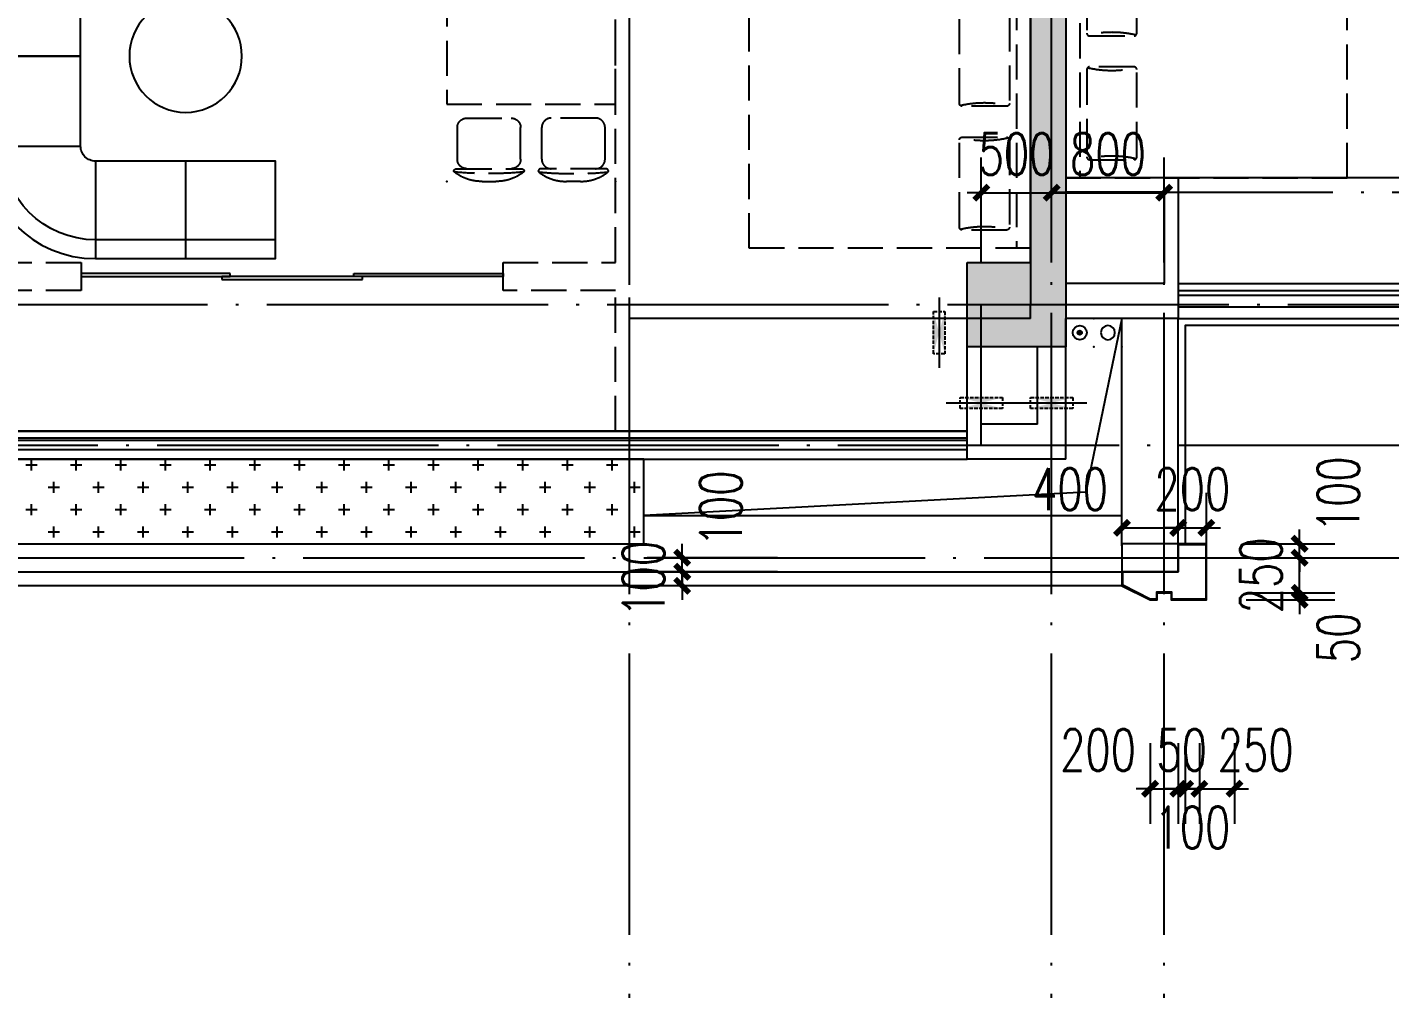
# Model space of a CAD drawing. Extents: x 41972 to 370663, y -1070170 to -109687.
# Drawn here: x 260914 to 270601, y -134851 to -128015 of the extents above; entities that cross this region are included whole.
import ezdxf
from ezdxf.xclip import XClip

# ---------------------------------------------------------------- set-up
doc = ezdxf.new("R2010")
doc.units = 0
doc.header["$LTSCALE"] = 1000
doc.header["$MEASUREMENT"] = 0
doc.header["$XCLIPFRAME"] = 0
for name, pattern in [('110-bz$0$DASH', [0.35, 0.25, -0.1]), ('130-bz$0$DASH', [0.35, 0.25, -0.1]), ('DASH', [0.35, 0.25, -0.1]), ('DOTE', [2.4200000000000004, 2, -0.2, 0.02, -0.2])]:
    doc.linetypes.add(name, pattern=pattern)
doc.layers.get('Defpoints').update_dxf_attribs({"color": 250})
for name, color, linetype in [('110-bz$0$A-WALL-墙', 4, 'Continuous'), ('110-bz$0$A-WINDOW-门窗', 2, 'Continuous'), ('110-bz$0$A-填充', 8, 'Continuous'), ('110-bz$0$A-家具', 8, '110-bz$0$DASH'), ('110-bz$0$A-栏杆、扶手', 163, 'Continuous'), ('110-bz$0$A-看线（阳台、空调板、线脚、雨棚等）', 11, 'Continuous'), ('130-bz$0$A-FURN_家具', 251, 'Continuous'), ('A-COLUMN_结构柱', 4, 'Continuous'), ('A-DOTE_轴线', 215, 'DOTE'), ('A-METAL_金属构件', 137, 'Continuous'), ('A-OVER_看线', 253, 'Continuous'), ('A-PUB_DIM_细部尺寸', 64, 'Continuous'), ('A-PUB_HATCH_柱填充', 9, 'Continuous'), ('A-WALL-墙', 4, 'Continuous'), ('A-套管', 140, 'Continuous'), ('A-楼板开洞', 1, 'Continuous'), ('A-立管', 6, 'Continuous'), ('fur', 253, 'Continuous'), ('SG-BZC$0$A-立管', 6, 'Continuous'), ('WALL', 9, 'Continuous')]:
    doc.layers.add(name, color=color, linetype=linetype)
doc.styles.add('_TCH_DIM_T3', font='SIMPLEX', dxfattribs={"width": 0.7058823529411765, "bigfont": 'GBCBIG.shx'})
doc.dimstyles.new('_TCH_ARCH&&100', dxfattribs={"dimtxt": 297.5, "dimasz": 100, "dimexe": 250, "dimexo": 300, "dimgap": 126.25, "dimtad": 1, "dimdec": 0, "dimzin": 0, "dimdsep": 46, "dimtxsty": '_TCH_DIM_T3', "dimblk": 'ARCHTICK', "dimcen": 0.09, "dimclrt": 7, "dimazin": 2, "dimtfac": 1, "dimtdec": 0, "dimtix": 1, "dimtmove": 2, "dimatfit": 3, "dimfxl": 100, "dimtolj": 1, "dimtzin": 0, "dimarcsym": 0})

# ---------------------------------------------------------------- blocks, each defined once
blk = doc.blocks.new('110-bz$0$A-chair-1')
at = {"layer": '110-bz$0$A-家具'}
for p, q in [((-360, -230), (-360, 230)), ((-360, -230), (-360, 230)), ((-292.5, 225), (-67.5, 225)), ((-292.5, 225), (-67.5, 225)), ((0, -157.5), (0, 157.5)), ((0, -157.5), (0, 157.5)), ((-450, -49.56656715809368), (-450, 49.56656715832651)), ((-450, -49.56656715809368), (-450, 49.56656715832651)), ((-292.5, -225), (-67.5, -225)), ((-292.5, -225), (-67.5, -225))]:
    blk.add_line(p, q, dxfattribs=at)
for centre, radius, start, end in [((-144.332881668437, 55.59262546690297), 305.726512764121, 141.5382944642944, 181.1294083200494), ((-144.332881668437, 55.59262546690297), 305.726512764121, 141.5382944642944, 181.1294083200494), ((2317.838250749919, 0), 2712.716921177952, 174.802304033631, 185.197695966369), ((2317.838250749919, 0), 2712.716921177952, 174.802304033631, 185.197695966369), ((-376.1457719183527, 239.2274008202367), 10, 67.33000878699113, 139.2734566845812), ((-376.1457719183527, 239.2274008202367), 10, 67.33000878699113, 139.2734566845812), ((-380, 230), 20, 0, 67.33000878699113), ((-380, 230), 20, 0, 67.33000878699113), ((-292.5, 157.5), 67.5, 90, 180), ((-292.5, 157.5), 67.5, 90, 180), ((-67.5, 157.5), 67.5, 0, 90), ((-67.5, 157.5), 67.5, 0, 90), ((-144.332881668437, -55.59262546667014), 305.7265127641208, 178.8705916799506, 218.4617055357056), ((-144.332881668437, -55.59262546667014), 305.7265127641208, 178.8705916799506, 218.4617055357056), ((-292.5, -157.5), 67.5, 180, 270), ((-292.5, -157.5), 67.5, 180, 270), ((-67.5, -157.5), 67.5, 270, 0), ((-67.5, -157.5), 67.5, 270, 0), ((-376.1457719183527, -239.2274008200038), 10, 220.7265433154188, 292.6699912130089), ((-376.1457719183527, -239.2274008200038), 10, 220.7265433154188, 292.6699912130089), ((-380, -230), 20, 292.6699912130089, 0), ((-380, -230), 20, 292.6699912130089, 0)]:
    blk.add_arc(centre, radius, start, end, dxfattribs=at)
blk = doc.blocks.new('110-bz$0$4人餐桌')
at = {"layer": '110-bz$0$A-家具'}
blk.add_lwpolyline([(0, -550), (1199.999999999942, -550), (1199.999999999942, -1350), (0, -1350)], close=True, dxfattribs=at)
for p in [(0, 0), (1200, 0), (0, -1900), (1200, -1900)]:
    blk.add_point(p, dxfattribs=at)
for p, rotation in [((300, -450), 270), ((899.9999999999418, -1450), 90)]:
    blk.add_blockref('110-bz$0$A-chair-1', p, dxfattribs=dict(at, rotation=rotation))
at = {"layer": '110-bz$0$A-家具', "xscale": -1}
for p, rotation in [((899.9999999999418, -450), 90), ((300, -1450), 270)]:
    blk.add_blockref('110-bz$0$A-chair-1', p, dxfattribs=dict(at, rotation=rotation))
blk = doc.blocks.new('110-bz$0$餐桌1')
at = {"layer": '110-bz$0$A-家具'}
blk.add_blockref('110-bz$0$4人餐桌', (0, 0.526177248248132), dxfattribs=at)
blk = doc.blocks.new('130-bz$0$A$C15F22F64')
at = {"layer": '130-bz$0$A-FURN_家具', "linetype": '130-bz$0$DASH'}
for p, q in [((449.9999999720603, 0), (0, 0)), ((0, 0), (0, -449.9999999988358)), ((449.9999999720603, -449.9999999988358), (449.9999999720603, 0)), ((224.9999999818392, -425.0000000826549), (224.9999999799766, -25.00000009755604)), ((424.9999999734573, -225.0000000901055), (24.99999998835847, -225.0000000901055)), ((0, -449.9999999988358), (449.9999999720603, -449.9999999988358)), ((1999.999999988824, -499.9999999001157), (-1.117587089538574e-08, -499.9999999001157)), ((-1.117587089538574e-08, -499.9999999001157), (-1.117587089538574e-08, -2299.999999900116)), ((99.99999998882413, -499.9999999001157), (99.99999998882413, -2299.999999998836)), ((1999.999999988824, -2299.999999900116), (1999.999999988824, -499.9999999001157)), ((149.9999999888241, -649.9999999001157), (149.9999999888241, -1270.00000080443)), ((149.9999999888241, -649.9999999988358), (149.9999999888241, -1270.00000090315)), ((149.9999999888241, -649.9999999988358), (149.9999999888241, -1270.00000090315)), ((485.5999999889173, -629.9999999001157), (169.9999999888241, -629.9999999001157)), ((485.5999999889173, -629.9999999988358), (169.9999999888241, -629.9999999988358)), ((485.5999999889173, -629.9999999988358), (169.9999999888241, -629.9999999988358)), ((505.5999999889173, -1270.00000080443), (505.5999999889173, -649.9999999001157)), ((505.5999999889173, -1270.00000090315), (505.5999999889173, -649.9999999988358)), ((505.5999999889173, -1270.00000090315), (505.5999999889173, -649.9999999988358)), ((169.9999999888241, -1290.00000080443), (485.5999999889173, -1290.00000080443)), ((169.9999999888241, -1290.00000090315), (485.5999999889173, -1290.00000090315)), ((169.9999999888241, -1290.00000090315), (485.5999999889173, -1290.00000090315)), ((149.9999999888241, -1529.999998847721), (149.9999999888241, -2149.999999752035)), ((149.9999999888241, -1529.999998946441), (149.9999999888241, -2149.999999850756)), ((149.9999999888241, -1529.999998946441), (149.9999999888241, -2149.999999850756)), ((485.5999999889173, -1509.999998847721), (169.9999999888241, -1509.999998847721)), ((485.5999999889173, -1509.999998946441), (169.9999999888241, -1509.999998946441)), ((485.5999999889173, -1509.999998946441), (169.9999999888241, -1509.999998946441)), ((505.5999999889173, -2149.999999752035), (505.5999999889173, -1529.999998847721)), ((505.5999999889173, -2149.999999850756), (505.5999999889173, -1529.999998946441)), ((505.5999999889173, -2149.999999850756), (505.5999999889173, -1529.999998946441)), ((169.9999999888241, -2169.999999752035), (485.5999999889173, -2169.999999752035)), ((169.9999999888241, -2169.999999850756), (485.5999999889173, -2169.999999850756)), ((169.9999999888241, -2169.999999850756), (485.5999999889173, -2169.999999850756)), ((-1.117587089538574e-08, -2299.999999900116), (1999.999999988824, -2299.999999900116)), ((450.0000000158325, -2349.999999718508), (-1.117587089538574e-08, -2349.999999718508)), ((-1.117587089538574e-08, -2349.999999718508), (-1.117587089538574e-08, -2799.999999718508)), ((224.9999999981374, -2374.999999620719), (224.9999999962747, -2774.999999634689)), ((450.0000000158325, -2799.999999718508), (450.0000000158325, -2349.999999718508)), ((425.000000004191, -2574.999999627704), (24.99999999022111, -2574.999999627704)), ((-1.117587089538574e-08, -2799.999999718508), (450.0000000158325, -2799.999999718508))]:
    blk.add_line(p, q, dxfattribs=at)
for centre, radius in [((224.9999999799766, -224.9999999913853), 130.909090888932), ((224.9999999799766, -224.9999999913853), 91.63636362225245), ((224.9999999962747, -2574.999999726424), 130.9090908984569), ((224.9999999962747, -2574.999999726424), 91.63636362891987)]:
    blk.add_circle(centre, radius, dxfattribs=at)
for centre, radius, start, end in [((169.9999999888241, -649.9999999001157), 20, 90, 180), ((169.9999999888241, -649.9999999988358), 20, 90, 180), ((169.9999999888241, -649.9999999988358), 20, 90, 180), ((327.7999999888707, 112.3759213716257), 767.7355647791629, 257.0582639374383, 282.9417360625617), ((327.7999999888707, 112.3759212729055), 767.7355647791629, 257.0582639374383, 282.9417360625617), ((327.7999999888707, 112.3759212729055), 767.7355647791629, 257.0582639374383, 282.9417360625617), ((485.5999999889173, -649.9999999001157), 20, 0, 90), ((485.5999999889173, -649.9999999988358), 20, 0, 90), ((485.5999999889173, -649.9999999988358), 20, 0, 90), ((169.9999999888241, -1270.00000080443), 20, 180, 270), ((169.9999999888241, -1270.00000090315), 20, 180, 270), ((169.9999999888241, -1270.00000090315), 20, 180, 270), ((327.7999999888707, -2032.37592207524), 767.7355647782902, 77.05826393743826, 102.9417360625617), ((327.7999999888707, -2032.37592217396), 767.7355647782902, 77.05826393743826, 102.9417360625617), ((327.7999999888707, -2032.37592217396), 767.7355647782902, 77.05826393743826, 102.9417360625617), ((485.5999999889173, -1270.00000080443), 20, 270, 0), ((485.5999999889173, -1270.00000090315), 20, 270, 0), ((485.5999999889173, -1270.00000090315), 20, 270, 0), ((169.9999999888241, -1529.999998847721), 20, 90, 180), ((169.9999999888241, -1529.999998946441), 20, 90, 180), ((169.9999999888241, -1529.999998946441), 20, 90, 180), ((327.7999999888707, -767.6240775759798), 767.7355647791629, 257.0582639374383, 282.9417360625617), ((327.7999999888707, -767.6240776747), 767.7355647791629, 257.0582639374383, 282.9417360625617), ((327.7999999888707, -767.6240776747), 767.7355647791629, 257.0582639374383, 282.9417360625617), ((485.5999999889173, -1529.999998847721), 20, 0, 90), ((485.5999999889173, -1529.999998946441), 20, 0, 90), ((485.5999999889173, -1529.999998946441), 20, 0, 90), ((169.9999999888241, -2149.999999752035), 20, 180, 270), ((169.9999999888241, -2149.999999850756), 20, 180, 270), ((169.9999999888241, -2149.999999850756), 20, 180, 270), ((327.7999999888707, -2912.375921022845), 767.7355647782902, 77.05826393743826, 102.9417360625617), ((327.7999999888707, -2912.375921121566), 767.7355647782902, 77.05826393743826, 102.9417360625617), ((327.7999999888707, -2912.375921121566), 767.7355647782902, 77.05826393743826, 102.9417360625617), ((485.5999999889173, -2149.999999752035), 20, 270, 0), ((485.5999999889173, -2149.999999850756), 20, 270, 0), ((485.5999999889173, -2149.999999850756), 20, 270, 0)]:
    blk.add_arc(centre, radius, start, end, dxfattribs=at)
blk = doc.blocks.new('110-bz$0$$DorLib2D$00000132')
at = {"color": 0, "linetype": 'Continuous'}
for p, q in [((-0.5, 0.104166666666984), (-0.5, -1.4210854715202e-14)), ((-0.1466666666674428, 0.104166666666984), (-0.5, 0.104166666666984)), ((-0.1466666666674428, -1.4210854715202e-14), (-0.1466666666674428, 0.104166666666984)), ((0.1466666666674428, 0.104166666666984), (0.5, 0.104166666666984)), ((0.1466666666674428, -1.4210854715202e-14), (0.1466666666674428, 0.104166666666984)), ((0.5, 0.104166666666984), (0.5, -1.4210854715202e-14)), ((-0.5, -1.4210854715202e-14), (-0.1466666666674428, -1.4210854715202e-14)), ((-0.1666666666660603, -1.4210854715202e-14), (0.1666666666660603, -1.4210854715202e-14)), ((-0.1666666666660603, -0.1041666666665151), (-0.1666666666660603, -1.4210854715202e-14)), ((0.5, -1.4210854715202e-14), (0.1466666666674428, -1.4210854715202e-14)), ((0.1666666666660603, -1.4210854715202e-14), (0.1666666666660603, -0.1041666666665151)), ((0.1666666666660603, -0.1041666666665151), (-0.1666666666660603, -0.1041666666665151))]:
    blk.add_line(p, q, dxfattribs=at)
blk = doc.blocks.new('110-bz$0$$WINLIB2D$00000001')
at = {"color": 0}
for points in [[(-0.4999999999999964, 0.5000000000000142), (-0.4999999999999964, -0.4999999999999858)], [(-0.4999999999999964, 0.5000000000000142), (0.5000000000000036, 0.5000000000000142)], [(0.5000000000000036, -0.4999999999999858), (0.5000000000000036, 0.5000000000000142)], [(0.5000000000000036, 0.1666666666666714), (-0.4999999999999964, 0.1666666666666714)], [(0.5000000000000036, -0.1666666666666572), (-0.4999999999999964, -0.1666666666666572)], [(-0.4999999999999964, -0.4999999999999858), (0.5000000000000036, -0.4999999999999858)]]:
    blk.add_lwpolyline(points, dxfattribs=at)
blk = doc.blocks.new('$plan$00002591')
at = {"layer": 'fur'}
for p, q in [((800.0000000000036, -693.3333333333467), (800.0000000000036, -3.637978807091713e-12)), ((1440.000000000004, -693.3333333333467), (1440.000000000004, -3.637978807091713e-12)), ((2080.000000000004, -133.3333333333467), (800.0000000000036, -133.3333333333467)), ((3.637978807091713e-12, -800.0000000000036), (693.3333333333467, -800.0000000000036)), ((133.3333333333176, -800.0000000000036), (133.3333333333176, -2080.000000000004))]:
    blk.add_line(p, q, dxfattribs=at)
blk.add_lwpolyline([(800.0000000000036, -693.3333333333321, 0.4142135623732948), (693.3333333333467, -800.0000000000036), (693.3333333333467, -1440.000000000004), (693.3333333333467, -2080.000000000004), (3.637978807091713e-12, -2080.000000000004), (3.637978807091713e-12, -1440.000000000004), (693.3333333333467, -1440.000000000004), (3.637978807091713e-12, -1440.000000000004), (3.637978807091713e-12, -800.0000000000036, -0.414213562373095), (800.0000000000036, -3.637978807091713e-12), (1440.000000000004, -3.637978807091713e-12), (2080.000000000004, -3.637978807091713e-12), (2080.000000000004, -693.3333333333467), (1440.000000000004, -693.3333333333467)], format="xyb", close=True, dxfattribs=at)
blk.add_circle((1440.000000000004, -1440.000000000004), 400, dxfattribs=at)
blk.add_arc((800.0000000000036, -800.0000000000036), 666.6666666666667, 90, 180, dxfattribs=at)
blk = doc.blocks.new('110-bz')
at = {"layer": '110-bz$0$A-填充'}
h = blk.add_hatch(dxfattribs=at)
h.set_pattern_fill('CROSS', color=8, scale=100)
h.set_pattern_definition([(0, (0, 0), (158.75, 158.75), [79.375, -238.125]), (90, (39.6875, -39.6875), (-158.75, 158.75), [79.375, -238.125])])
h.paths.add_polyline_path([(6599.999999991065, -1100.00000647211), (6599.999999998603, -1699.999999954918), (11550.00000010958, -1699.99999989249), (11550.00000162059, -1100.000017151062)])
at = {"layer": '110-bz$0$A-WALL-墙', "linetype": '110-bz$0$DASH'}
for p, q in [((6800.000000001805, 299.9999999999999), (6800.000000000001, 3400.000000001202)), ((6700.000000001863, 200), (6700.000000000059, 3300.000000001165)), ((7600.000007195312, 299.9999999999999), (6800.000000001805, 299.9999999999999)), ((7600.000007195312, 99.99999999999999), (7600.000007195312, 299.9999999999999)), ((11550.00000451517, 300), (10600.00000719531, 299.9999999999999)), ((10600.00000719531, 299.9999999999999), (10600.00000719531, 99.99999999999999)), ((6700.000000002503, -899.9999999995343), (6700.000000001863, 200)), ((6800.000000001921, 100), (7600.000007195312, 99.99999999999999)), ((6800.000000002503, -899.9999999994761), (6800.000000001921, 100)), ((10600.00000719531, 99.99999999999999), (11550.00000408606, 100)), ((6700.000000002503, -899.9999999995343), (6800.000000002503, -899.9999999994761))]:
    blk.add_line(p, q, dxfattribs=at)
at = {"layer": '110-bz$0$A-WALL-墙'}
for p, q in [((3600.000000000058, 3300.000000000005), (3599.999999999947, 900)), ((3850.000000000058, 3300.000000000059), (3849.999999999942, 800)), ((2799.999999999942, 900), (3599.999999999947, 900)), ((2799.999999999942, 900), (2799.999999999942, 150)), ((2899.999999999942, 800), (3599.999999999942, 800)), ((2899.999999999942, 800), (2899.999999999942, 150)), ((3599.999999999942, 800), (3599.999999999942, 150)), ((3849.999999999942, 800), (3849.999999999942, 0)), ((2799.999999999942, 150), (2799.999999998414, -99.99999999999999)), ((2899.999999999942, 150), (3599.999999999942, 150)), ((3849.999999999942, -100), (3849.999999999942, 0)), ((2799.999999998414, -99.99999999999999), (2899.999999999942, -100)), ((2899.999999999942, -100), (3599.999999999942, -100)), ((3599.999999999942, -200), (3599.999999999942, -100)), ((3849.999999999942, -100), (4299.999999999942, -100)), ((4299.999999999943, -900), (4299.999999999942, -100)), ((3599.999999999942, -1100), (3599.999999999942, -200)), ((3799.999999999942, -850), (3799.999999999942, -300)), ((3799.999999999942, -300), (4199.999999999942, -300)), ((4199.999999999942, -850), (4199.999999999942, -300)), ((3799.999999999942, -850), (4199.999999999942, -850)), ((4299.999999998676, -1100), (4299.999999998676, -900.0000000000003)), ((3599.999999999942, -1100), (4199.999999999942, -1100)), ((4199.999999999942, -1100), (4299.999999998676, -1100))]:
    blk.add_line(p, q, dxfattribs=at)
at = {"layer": '110-bz$0$A-WINDOW-门窗'}
for p, q in [((2799.999999998414, 150), (2799.999999998414, -100)), ((3850, -100.0000000001164), (6700.000007195456, -100.0001581414836))]:
    blk.add_line(p, q, dxfattribs=at)
for points in [[(2799.999999998414, -100), (-100.0000000000053, -99.99999999999999), (-99.9999999998889, 2099.999999999939)], [(2799.999999998414, -16.66666666666667), (-16.66666666666757, -16.66666666666666), (-16.66666666655557, 2099.999999999934)], [(2799.999999998414, 66.66666666666666), (66.66666666667018, 66.66666666666667), (66.66666666677776, 2099.99999999993)], [(2799.999999998414, 150), (150.0000000000079, 150), (150.0000000001111, 2099.999999999925)], [(900.0000000004948, 2099.999999999534), (899.9999999993597, 900.0000000005821), (3599.999999979103, 900.0000000005821)]]:
    blk.add_lwpolyline(points, dxfattribs=at)
at = {"layer": '110-bz$0$A-填充', "color": 8}
blk.add_lwpolyline([(6599.999999991036, -1100.00000647211), (11550.00000162059, -1100.000017151062), (11550.00000010958, -1699.99999989249), (6599.999999998603, -1699.999999954918), (6599.999999991036, -1100.00000647211)], dxfattribs=at)
at = {"layer": '110-bz$0$A-栏杆、扶手'}
for p, q in [((4299.999999996187, -900.0000000009313), (11549.99999999104, -900)), ((4299.999999996187, -950.0000000009313), (11549.99999999104, -950))]:
    blk.add_line(p, q, dxfattribs=at)
for points in [[(2799.999999998661, 149.9999999992142), (249.9999989317439, 149.9999999996799)], [(2799.999999998661, 99.9999999992142), (249.9999989317439, 99.99999999965075)]]:
    blk.add_lwpolyline(points, dxfattribs=at)
at = {"layer": '110-bz$0$A-看线（阳台、空调板、线脚、雨棚等）'}
for points in [[(11550.0000002179, -1899.99999989249), (2800.000000000058, -1900.000000000349), (2800.000000000058, -100.0000000006985)], [(6599.999999996071, -1499.999999954947), (3200.000000000058, -1499.999999997817), (3200.000000000058, -100.0000000006985)], [(11550.0000002179, -1699.99999989249), (6599.999999998603, -1699.999999954947)]]:
    blk.add_lwpolyline(points, dxfattribs=at)
at = {"layer": 'A-楼板开洞'}
blk.add_lwpolyline([(3199.999999991094, -100.0000000000582), (3455.957600045978, -1332.643869578751), (6599.999999996071, -1499.999999954947)], dxfattribs=at)
ref = blk.add_blockref('130-bz$0$A$C15F22F64', (3599.999999988882, 3199.999999900698), dxfattribs=dict(xscale=-1, rotation=359.9999999999864))
XClip(ref).set_block_clipping_path([(-1, -2299.99999990013), (2061.492277801939, 0)])
ref = blk.add_blockref('130-bz$0$A$C15F22F64', (3849.999999991036, 2700.000000000116))
XClip(ref).set_block_clipping_path([(-1, -2299.99999990013), (2061.492277801939, 0)])
at = {"rotation": 180}
blk.add_blockref('$plan$00002591', (11296.65119558049, 326.4739987989306), dxfattribs=at)
at = {"layer": '110-bz$0$A-WINDOW-门窗', "xscale": -3000, "yscale": -200, "zscale": 200, "rotation": 180}
blk.add_blockref('110-bz$0$$DorLib2D$00000132', (9100.00000719531, 200), dxfattribs=at)
at = {"layer": '110-bz$0$A-WINDOW-门窗', "xscale": -7249.999999992404, "yscale": 200, "zscale": 200}
blk.add_blockref('110-bz$0$$WINLIB2D$00000001', (7924.999999994878, -1000), dxfattribs=at)
at = {"layer": '110-bz$0$A-家具'}
blk.add_blockref('110-bz$0$餐桌1', (6800.000000000931, 2775.232078759582), dxfattribs=at)
blk = doc.blocks.new('34GTQ24TG')
at = {"layer": 'A-立管'}
blk.add_hatch(color=256, dxfattribs=at).paths.add_polyline_path([(0, -15, -1), (0, 14.99999999976717, -1), (0, -15)])
for radius in [49.99999999999999, 15]:
    blk.add_circle((0, 0), radius, dxfattribs=at)
blk = doc.blocks.new('SG-BZC$0$立管%%c100')
at = {"layer": 'SG-BZC$0$A-立管'}
blk.add_circle((100, -100), 50, dxfattribs=at)
for p in [(0, 0), (200, 0), (0, -200), (200, -200)]:
    blk.add_point(p, dxfattribs=at)
blk = doc.blocks.new('SG-BZC')
at = {"layer": 'A-立管', "xscale": -1}
blk.add_blockref('34GTQ24TG', (-8049.792000439746, 900.208000004437), dxfattribs=at)
at = {"layer": 'SG-BZC$0$A-立管', "xscale": 0.9979199999999996, "yscale": 0.9979199999999996, "zscale": 0.9979199999999996, "rotation": 180}
blk.add_blockref('SG-BZC$0$立管%%c100', (-8150.416001510195, 800.416000215715), dxfattribs=at)
blk = doc.blocks.new('P-套管（空调预留洞高位）')
at = {"layer": 'A-套管', "ltscale": 0.1}
h = blk.add_hatch(color=256, dxfattribs=at)
h.dxf.hatch_style = 1
h.paths.add_polyline_path([(150.0000000000291, 40.00000000001455), (-150.0000000106811, 40.00000000001455), (2.5902409106493e-09, -9.167706593871117e-10), (150.0000000000291, 40.00000000001455)])
h.paths.add_polyline_path([(2.5902409106493e-09, -9.167706593871117e-10), (-149.9999999894935, -39.99999999998545), (150.0000000105065, -39.99999999998545), (2.5902409106493e-09, -9.167706593871117e-10)])
blk.add_line((249.9999999999709, 1.455191522836685e-11), (-249.9999999999709, 2.91038304567337e-11), dxfattribs=at)
at = {"layer": 'A-套管', "linetype": 'DASH', "ltscale": 0.1}
blk.add_lwpolyline([(150.0000000105647, -39.99999999998545), (-149.9999999894353, -39.99999999998545), (-150.0000000105647, 40.00000000001455), (150.0000000000291, 40.00000000001455)], close=True, dxfattribs=at)
blk = doc.blocks.new('CG-BZC')
at = {"layer": 'A-套管', "extrusion": (0, 0, -1), "zscale": -1, "rotation": 90}
blk.add_blockref('P-套管（空调预留洞高位）', (-2239.745442436804, -7999.999408997217), dxfattribs=at)
at = {"layer": 'A-套管', "extrusion": (0, 0, -1), "zscale": -1}
for p in [(-1439.74544030457, -8499.999408717966), (-1939.745441375155, -8499.999408717966)]:
    blk.add_blockref('P-套管（空调预留洞高位）', p, dxfattribs=at)
blk = doc.blocks.new('A$C18840BC2')
at = {"layer": 'A-PUB_HATCH_柱填充'}
blk.add_hatch(color=256, dxfattribs=at).paths.add_polyline_path([(-0.005030293570598587, 1200.000000009488), (699.9949697064294, 1200.000000009488), (699.9949697064294, 1800.000000009488), (249.9949697064294, 1800.000000009488), (249.9949697064294, 4599.999991672928), (-0.005030293570598587, 4599.999991672928), (-0.005030293570598587, 1200.000000009488)])
at = {"layer": 'A-COLUMN_结构柱'}
for p, q in [((-0.005030293570598587, 4599.999991672928), (-0.005030293570598587, 1200.000000009488)), ((249.9949697064294, 1800.000000009488), (249.9949697064294, 4599.999991672928)), ((699.9949697064294, 1800.000000009488), (249.9949697064294, 1800.000000009488)), ((699.9949697064294, 1200.000000009488), (699.9949697064294, 1800.000000009488)), ((-0.005030293570598587, 1200.000000009488), (699.9949697064294, 1200.000000009488))]:
    blk.add_line(p, q, dxfattribs=at)
blk = doc.blocks.new('_ArchTick')
at = {"color": 0, "linetype": 'ByBlock', "const_width": 0.4}
blk.add_lwpolyline([(-0.5, -0.5), (0.5, 0.5)], dxfattribs=at)
blk = doc.blocks.new('*D5212')
at = {"layer": 'A-PUB_DIM_细部尺寸', "color": 0, "lineweight": -2, "transparency": 16777216}
for p, q in [((40800.00044712747, 11999.99973641627), (40800.00044712747, 12745.24324153876)), ((41300.00044712747, 11999.99973641627), (41300.00044712747, 12745.24324153876)), ((40800.00044712747, 12495.24324153876), (40700.00044712747, 12495.24324153876)), ((40800.00044712747, 12495.24324153876), (41300.00044712747, 12495.24324153876)), ((41300.00044712747, 12495.24324153876), (41400.00044712747, 12495.24324153876))]:
    blk.add_line(p, q, dxfattribs=at)
at = {"layer": 'Defpoints', "color": 0, "transparency": 16777216}
for p in [(41300.00044712747, 12495.24324153876), (40800.00044712747, 11699.99973641627), (41300.00044712747, 11699.99973641627)]:
    blk.add_point(p, dxfattribs=at)
at = {"layer": 'A-PUB_DIM_细部尺寸', "color": 0, "lineweight": -2, "transparency": 16777216, "xscale": 100, "yscale": 100, "zscale": 100}
blk.add_blockref('_ArchTick', (40800.00044712747, 12495.24324153876), dxfattribs=at)
at = {"layer": 'A-PUB_DIM_细部尺寸', "color": 0, "lineweight": -2, "transparency": 16777216, "xscale": 100, "yscale": 100, "zscale": 100, "rotation": 180}
blk.add_blockref('_ArchTick', (41300.00044712747, 12495.24324153876), dxfattribs=at)
at = {"layer": 'A-PUB_DIM_细部尺寸', "color": 7, "transparency": 16777216, "insert": (41050.00044712747, 12770.24324153876), "char_height": 297.5, "attachment_point": 5, "style": '_TCH_DIM_T3'}
blk.add_mtext('\\A1;500', dxfattribs=at)
blk = doc.blocks.new('*D5213')
at = {"layer": 'A-PUB_DIM_细部尺寸', "color": 0, "lineweight": -2, "transparency": 16777216}
for p, q in [((41300.00044712747, 11999.99973641627), (41300.00044712747, 12745.24324153876)), ((42100.00044605523, 11999.99973641627), (42100.00044605523, 12745.24324153876)), ((41300.00044712747, 12495.24324153876), (42100.00044605523, 12495.24324153876))]:
    blk.add_line(p, q, dxfattribs=at)
at = {"layer": 'Defpoints', "color": 0, "transparency": 16777216}
for p in [(42100.00044605523, 12495.24324153876), (41300.00044712747, 11699.99973641627), (42100.00044605523, 11699.99973641627)]:
    blk.add_point(p, dxfattribs=at)
at = {"layer": 'A-PUB_DIM_细部尺寸', "color": 0, "lineweight": -2, "transparency": 16777216, "xscale": 100, "yscale": 100, "zscale": 100, "rotation": 180}
blk.add_blockref('_ArchTick', (41300.00044712747, 12495.24324153876), dxfattribs=at)
at = {"layer": 'A-PUB_DIM_细部尺寸', "color": 0, "lineweight": -2, "transparency": 16777216, "xscale": 100, "yscale": 100, "zscale": 100}
blk.add_blockref('_ArchTick', (42100.00044605523, 12495.24324153876), dxfattribs=at)
at = {"layer": 'A-PUB_DIM_细部尺寸', "color": 7, "transparency": 16777216, "insert": (41700.00044659135, 12770.24324153876), "char_height": 297.5, "attachment_point": 5, "style": '_TCH_DIM_T3'}
blk.add_mtext('\\A1;800', dxfattribs=at)
blk = doc.blocks.new('A$C09CB0F95')
at = {"layer": 'A-METAL_金属构件'}
blk.add_lwpolyline([(200.0000652584713, 395.0002665643115), (5.000065258529503, 395.0002665643115), (5.000065258529503, 5.00026656431146), (245.0000652585295, 5.00026656431146), (245.0000652585295, 55.00026656431146), (355.0000652585295, 55.00026656431146), (355.0000652585295, 5.00026656431146), (399.3845371304196, 5.00026656431146), (595.0000652585295, 103.9041485963098), (595.0000652585295, 200.0002665638458), (600.0000652585295, 200.0002665638458), (600.0000652585295, 100.0002665643115), (400.0000652585295, 0.0002665643114596605), (350.0000652585295, 0.0002665643114596605), (350.0000652585295, 50.00026656431146), (250.0000652585295, 50.00026656431146), (250.0000652585295, 0.0002665643114596605), (6.525852950289845e-05, 0.0002665643114596605), (6.525852950289845e-05, 400.0002665643115), (200.0000652584713, 400.0002665643115)], close=True, dxfattribs=at)
blk.add_lwpolyline([(200.0000652584713, 395.0002665643115), (200.0000652586459, 200.0002665642533), (595.0000652585295, 200.0002665638458)], dxfattribs=at)
blk = doc.blocks.new('e32')
at = {"layer": 'A-OVER_看线'}
for points in [[(83496.42167743272, 184615.443292128), (79896.42167743295, 184615.443292128), (79896.42167743295, 176515.4432921236), (82796.42167742399, 176515.4432921236), (82796.42167742399, 174965.4432921236)], [(83246.42167743304, 174665.4432921236), (87046.42167742303, 174665.4432921236), (87046.4216774269, 174665.4432921236), (94446.42167742283, 174665.4432921236)]]:
    blk.add_lwpolyline(points, dxfattribs=at)
at = {"layer": 'A-WALL-墙'}
for p, q in [((82846.42167743307, 174965.443292128), (83246.42167742399, 174965.443292128)), ((82846.42167743307, 174965.443292128), (82846.42167743307, 174765.443292128)), ((83246.42167742399, 174965.443292128), (83246.42167742399, 174765.443292128)), ((82846.42167743307, 174765.443292128), (83246.42167742399, 174765.443292128))]:
    blk.add_line(p, q, dxfattribs=at)
at = {"layer": 'A-METAL_金属构件'}
blk.add_blockref('A$C09CB0F95', (82646.42161217451, 174565.4430255593), dxfattribs=at)
blk = doc.blocks.new('*D6485')
at = {"layer": 'A-PUB_DIM_细部尺寸', "color": 0, "lineweight": -2, "transparency": 16777216}
for p, q in [((269960.0968456373, -132036.5205732596), (269960.0968456373, -131936.5205732596)), ((269579.3379529763, -132036.5205732596), (270210.0968456373, -132036.5205732596)), ((269579.3379529763, -132086.5205732551), (270210.0968456373, -132086.5205732551)), ((269960.0968456373, -132086.5205732551), (269960.0968456373, -132036.5205732596)), ((269960.0968456373, -132086.5205732551), (269960.0968456373, -132186.5205732551))]:
    blk.add_line(p, q, dxfattribs=at)
at = {"layer": 'Defpoints', "color": 0, "transparency": 16777216}
for p in [(269279.3379529763, -132036.5205732596), (269279.3379529763, -132086.5205732551), (269960.0968456373, -132036.5205732596)]:
    blk.add_point(p, dxfattribs=at)
at = {"layer": 'A-PUB_DIM_细部尺寸', "color": 0, "lineweight": -2, "transparency": 16777216, "xscale": 100, "yscale": 100, "zscale": 100}
for p, rotation in [((269960.0968456373, -132036.5205732596), 270), ((269960.0968456373, -132086.5205732551), 90)]:
    blk.add_blockref('_ArchTick', p, dxfattribs=dict(at, rotation=rotation))
at = {"layer": 'A-PUB_DIM_细部尺寸', "color": 7, "transparency": 16777216, "insert": (270235.0968456372, -132356.5205732551), "char_height": 297.5, "attachment_point": 5, "rotation": 90, "style": '_TCH_DIM_T3'}
blk.add_mtext('\\A1;50', dxfattribs=at)
blk = doc.blocks.new('*D6486')
at = {"layer": 'A-PUB_DIM_细部尺寸', "color": 0, "lineweight": -2, "transparency": 16777216}
for p, q in [((269960.0968456373, -131786.520573251), (269960.0968456373, -131686.520573251)), ((269579.3379529763, -131786.520573251), (270210.0968456373, -131786.520573251)), ((269960.0968456373, -132036.5205732596), (269960.0968456373, -131786.520573251)), ((269579.3379529763, -132036.5205732596), (270210.0968456373, -132036.5205732596)), ((269960.0968456373, -132036.5205732596), (269960.0968456373, -132136.5205732596))]:
    blk.add_line(p, q, dxfattribs=at)
at = {"layer": 'Defpoints', "color": 0, "transparency": 16777216}
for p in [(269279.3379529763, -131786.520573251), (269960.0968456373, -131786.520573251), (269279.3379529763, -132036.5205732596)]:
    blk.add_point(p, dxfattribs=at)
at = {"layer": 'A-PUB_DIM_细部尺寸', "color": 0, "lineweight": -2, "transparency": 16777216, "xscale": 100, "yscale": 100, "zscale": 100}
for p, rotation in [((269960.0968456373, -131786.520573251), 270), ((269960.0968456373, -132036.5205732596), 90)]:
    blk.add_blockref('_ArchTick', p, dxfattribs=dict(at, rotation=rotation))
at = {"layer": 'A-PUB_DIM_细部尺寸', "color": 7, "transparency": 16777216, "insert": (269685.0968456373, -131911.5205732553), "char_height": 297.5, "attachment_point": 5, "rotation": 90, "style": '_TCH_DIM_T3'}
blk.add_mtext('\\A1;250', dxfattribs=at)
blk = doc.blocks.new('*D6487')
at = {"layer": 'A-PUB_DIM_细部尺寸', "color": 0, "lineweight": -2, "transparency": 16777216}
for p, q in [((269960.0968456373, -131686.5205732551), (269960.0968456373, -131586.5205732551)), ((269579.3379529763, -131686.5205732551), (270210.0968456373, -131686.5205732551)), ((269960.0968456373, -131786.520573251), (269960.0968456373, -131686.5205732551)), ((269579.3379529763, -131786.520573251), (270210.0968456373, -131786.520573251)), ((269960.0968456373, -131786.520573251), (269960.0968456373, -131886.520573251))]:
    blk.add_line(p, q, dxfattribs=at)
at = {"layer": 'Defpoints', "color": 0, "transparency": 16777216}
for p in [(269279.3379529763, -131686.5205732551), (269960.0968456373, -131686.5205732551), (269279.3379529763, -131786.520573251)]:
    blk.add_point(p, dxfattribs=at)
at = {"layer": 'A-PUB_DIM_细部尺寸', "color": 0, "lineweight": -2, "transparency": 16777216, "xscale": 100, "yscale": 100, "zscale": 100}
for p, rotation in [((269960.0968456373, -131686.5205732551), 270), ((269960.0968456373, -131786.520573251), 90)]:
    blk.add_blockref('_ArchTick', p, dxfattribs=dict(at, rotation=rotation))
at = {"layer": 'A-PUB_DIM_细部尺寸', "color": 7, "transparency": 16777216, "insert": (270235.0968456372, -131336.5205732551), "char_height": 297.5, "attachment_point": 5, "rotation": 90, "style": '_TCH_DIM_T3'}
blk.add_mtext('\\A1;100', dxfattribs=at)
blk = doc.blocks.new('*D6488')
at = {"layer": 'A-PUB_DIM_细部尺寸', "color": 0, "lineweight": -2, "transparency": 16777216}
for p, q in [((268897.0016237128, -133105.3962795743), (268897.0016237128, -133678.8324064347)), ((269097.0016237202, -133105.3962795743), (269097.0016237202, -133678.8324064347)), ((268897.0016237128, -133428.8324064347), (268797.0016237128, -133428.8324064347)), ((268897.0016237128, -133428.8324064347), (269097.0016237202, -133428.8324064347)), ((269097.0016237202, -133428.8324064347), (269197.0016237202, -133428.8324064347))]:
    blk.add_line(p, q, dxfattribs=at)
at = {"layer": 'Defpoints', "color": 0, "transparency": 16777216}
for p in [(268897.0016237128, -132805.3962795743), (269097.0016237202, -132805.3962795743), (269097.0016237202, -133428.8324064347)]:
    blk.add_point(p, dxfattribs=at)
at = {"layer": 'A-PUB_DIM_细部尺寸', "color": 0, "lineweight": -2, "transparency": 16777216, "xscale": 100, "yscale": 100, "zscale": 100}
blk.add_blockref('_ArchTick', (268897.0016237128, -133428.8324064347), dxfattribs=at)
at = {"layer": 'A-PUB_DIM_细部尺寸', "color": 0, "lineweight": -2, "transparency": 16777216, "xscale": 100, "yscale": 100, "zscale": 100, "rotation": 180}
blk.add_blockref('_ArchTick', (269097.0016237202, -133428.8324064347), dxfattribs=at)
at = {"layer": 'A-PUB_DIM_细部尺寸', "color": 7, "transparency": 16777216, "insert": (268527.0016237128, -133153.8324064347), "char_height": 297.5, "attachment_point": 5, "style": '_TCH_DIM_T3'}
blk.add_mtext('\\A1;200', dxfattribs=at)
blk = doc.blocks.new('*D6489')
at = {"layer": 'A-PUB_DIM_细部尺寸', "color": 0, "lineweight": -2, "transparency": 16777216}
for p, q in [((269097.0016237202, -133105.3962795743), (269097.0016237202, -133678.8324064347)), ((269147.0016237202, -133105.3962795743), (269147.0016237202, -133678.8324064347)), ((269097.0016237202, -133428.8324064347), (268997.0016237202, -133428.8324064347)), ((269097.0016237202, -133428.8324064347), (269147.0016237202, -133428.8324064347)), ((269147.0016237202, -133428.8324064347), (269247.0016237202, -133428.8324064347))]:
    blk.add_line(p, q, dxfattribs=at)
at = {"layer": 'Defpoints', "color": 0, "transparency": 16777216}
for p in [(269097.0016237202, -132805.3962795743), (269147.0016237202, -132805.3962795743), (269147.0016237202, -133428.8324064347)]:
    blk.add_point(p, dxfattribs=at)
at = {"layer": 'A-PUB_DIM_细部尺寸', "color": 0, "lineweight": -2, "transparency": 16777216, "xscale": 100, "yscale": 100, "zscale": 100}
blk.add_blockref('_ArchTick', (269097.0016237202, -133428.8324064347), dxfattribs=at)
at = {"layer": 'A-PUB_DIM_细部尺寸', "color": 0, "lineweight": -2, "transparency": 16777216, "xscale": 100, "yscale": 100, "zscale": 100, "rotation": 180}
blk.add_blockref('_ArchTick', (269147.0016237202, -133428.8324064347), dxfattribs=at)
at = {"layer": 'A-PUB_DIM_细部尺寸', "color": 7, "transparency": 16777216, "insert": (269122.0016237202, -133153.8324064347), "char_height": 297.5, "attachment_point": 5, "style": '_TCH_DIM_T3'}
blk.add_mtext('\\A1;50', dxfattribs=at)
blk = doc.blocks.new('*D6490')
at = {"layer": 'A-PUB_DIM_细部尺寸', "color": 0, "lineweight": -2, "transparency": 16777216}
for p, q in [((269147.0016237202, -133105.3962795743), (269147.0016237202, -133678.8324064347)), ((269247.0016237202, -133105.3962795743), (269247.0016237202, -133678.8324064347)), ((269147.0016237202, -133428.8324064347), (269047.0016237202, -133428.8324064347)), ((269147.0016237202, -133428.8324064347), (269247.0016237202, -133428.8324064347)), ((269247.0016237202, -133428.8324064347), (269347.0016237202, -133428.8324064347))]:
    blk.add_line(p, q, dxfattribs=at)
at = {"layer": 'Defpoints', "color": 0, "transparency": 16777216}
for p in [(269147.0016237202, -132805.3962795743), (269247.0016237202, -132805.3962795743), (269247.0016237202, -133428.8324064347)]:
    blk.add_point(p, dxfattribs=at)
at = {"layer": 'A-PUB_DIM_细部尺寸', "color": 0, "lineweight": -2, "transparency": 16777216, "xscale": 100, "yscale": 100, "zscale": 100}
blk.add_blockref('_ArchTick', (269147.0016237202, -133428.8324064347), dxfattribs=at)
at = {"layer": 'A-PUB_DIM_细部尺寸', "color": 0, "lineweight": -2, "transparency": 16777216, "xscale": 100, "yscale": 100, "zscale": 100, "rotation": 180}
blk.add_blockref('_ArchTick', (269247.0016237202, -133428.8324064347), dxfattribs=at)
at = {"layer": 'A-PUB_DIM_细部尺寸', "color": 7, "transparency": 16777216, "insert": (269197.0016237202, -133703.8324064347), "char_height": 297.5, "attachment_point": 5, "style": '_TCH_DIM_T3'}
blk.add_mtext('\\A1;100', dxfattribs=at)
blk = doc.blocks.new('*D6491')
at = {"layer": 'A-PUB_DIM_细部尺寸', "color": 0, "lineweight": -2, "transparency": 16777216}
for p, q in [((269247.0016237202, -133105.3962795743), (269247.0016237202, -133678.8324064347)), ((269497.0016237202, -133105.3962795743), (269497.0016237202, -133678.8324064347)), ((269247.0016237202, -133428.8324064347), (269147.0016237202, -133428.8324064347)), ((269247.0016237202, -133428.8324064347), (269497.0016237202, -133428.8324064347)), ((269497.0016237202, -133428.8324064347), (269597.0016237202, -133428.8324064347))]:
    blk.add_line(p, q, dxfattribs=at)
at = {"layer": 'Defpoints', "color": 0, "transparency": 16777216}
for p in [(269247.0016237202, -132805.3962795743), (269497.0016237202, -132805.3962795743), (269497.0016237202, -133428.8324064347)]:
    blk.add_point(p, dxfattribs=at)
at = {"layer": 'A-PUB_DIM_细部尺寸', "color": 0, "lineweight": -2, "transparency": 16777216, "xscale": 100, "yscale": 100, "zscale": 100}
blk.add_blockref('_ArchTick', (269247.0016237202, -133428.8324064347), dxfattribs=at)
at = {"layer": 'A-PUB_DIM_细部尺寸', "color": 0, "lineweight": -2, "transparency": 16777216, "xscale": 100, "yscale": 100, "zscale": 100, "rotation": 180}
blk.add_blockref('_ArchTick', (269497.0016237202, -133428.8324064347), dxfattribs=at)
at = {"layer": 'A-PUB_DIM_细部尺寸', "color": 7, "transparency": 16777216, "insert": (269647.2127205577, -133153.8324064347), "char_height": 297.5, "attachment_point": 5, "style": '_TCH_DIM_T3'}
blk.add_mtext('\\A1;250', dxfattribs=at)
blk = doc.blocks.new('*D6492')
at = {"layer": 'A-PUB_DIM_细部尺寸', "color": 0, "lineweight": -2, "transparency": 16777216}
for p, q in [((268697.0016226582, -131702.1039698063), (268697.0016226582, -131324.0553348107)), ((269097.0016215859, -131702.1039698063), (269097.0016215859, -131324.0553348107)), ((268697.0016226582, -131574.0553348107), (269097.0016215859, -131574.0553348107))]:
    blk.add_line(p, q, dxfattribs=at)
at = {"layer": 'Defpoints', "color": 0, "transparency": 16777216}
for p in [(269097.0016215859, -131574.0553348107), (268697.0016226582, -132002.1039698063), (269097.0016215859, -132002.1039698063)]:
    blk.add_point(p, dxfattribs=at)
at = {"layer": 'A-PUB_DIM_细部尺寸', "color": 0, "lineweight": -2, "transparency": 16777216, "xscale": 100, "yscale": 100, "zscale": 100, "rotation": 180}
blk.add_blockref('_ArchTick', (268697.0016226582, -131574.0553348107), dxfattribs=at)
at = {"layer": 'A-PUB_DIM_细部尺寸', "color": 0, "lineweight": -2, "transparency": 16777216, "xscale": 100, "yscale": 100, "zscale": 100}
blk.add_blockref('_ArchTick', (269097.0016215859, -131574.0553348107), dxfattribs=at)
at = {"layer": 'A-PUB_DIM_细部尺寸', "color": 7, "transparency": 16777216, "insert": (268327.0016226582, -131299.0553348107), "char_height": 297.5, "attachment_point": 5, "style": '_TCH_DIM_T3'}
blk.add_mtext('\\A1;400', dxfattribs=at)
blk = doc.blocks.new('*D6493')
at = {"layer": 'A-PUB_DIM_细部尺寸', "color": 0, "lineweight": -2, "transparency": 16777216}
for p, q in [((269097.0016215859, -131702.1039698063), (269097.0016215859, -131324.0553348107)), ((269297.001622653, -131702.1039698063), (269297.001622653, -131324.0553348107)), ((269097.0016215859, -131574.0553348107), (268997.0016215859, -131574.0553348107)), ((269097.0016215859, -131574.0553348107), (269297.001622653, -131574.0553348107)), ((269297.001622653, -131574.0553348107), (269397.001622653, -131574.0553348107))]:
    blk.add_line(p, q, dxfattribs=at)
at = {"layer": 'Defpoints', "color": 0, "transparency": 16777216}
for p in [(269297.001622653, -131574.0553348107), (269097.0016215859, -132002.1039698063), (269297.001622653, -132002.1039698063)]:
    blk.add_point(p, dxfattribs=at)
at = {"layer": 'A-PUB_DIM_细部尺寸', "color": 0, "lineweight": -2, "transparency": 16777216, "xscale": 100, "yscale": 100, "zscale": 100}
blk.add_blockref('_ArchTick', (269097.0016215859, -131574.0553348107), dxfattribs=at)
at = {"layer": 'A-PUB_DIM_细部尺寸', "color": 0, "lineweight": -2, "transparency": 16777216, "xscale": 100, "yscale": 100, "zscale": 100, "rotation": 180}
blk.add_blockref('_ArchTick', (269297.001622653, -131574.0553348107), dxfattribs=at)
at = {"layer": 'A-PUB_DIM_细部尺寸', "color": 7, "transparency": 16777216, "insert": (269197.0016221195, -131299.0553348107), "char_height": 297.5, "attachment_point": 5, "style": '_TCH_DIM_T3'}
blk.add_mtext('\\A1;200', dxfattribs=at)
blk = doc.blocks.new('*D6512')
at = {"layer": 'A-PUB_DIM_细部尺寸', "color": 0, "lineweight": -2, "transparency": 16777216}
for p, q in [((265570.4710501933, -131786.5205732551), (265570.4710501933, -131686.5205732551)), ((266247.6249785384, -131786.5205732551), (265320.4710501933, -131786.5205732551)), ((265570.4710501933, -131886.5205732256), (265570.4710501933, -131786.5205732551)), ((266247.6249785384, -131886.5205732256), (265320.4710501933, -131886.5205732256)), ((265570.4710501933, -131886.5205732256), (265570.4710501933, -131986.5205732256))]:
    blk.add_line(p, q, dxfattribs=at)
at = {"layer": 'Defpoints', "color": 0, "transparency": 16777216}
for p in [(265570.4710501933, -131786.5205732551), (266547.6249785384, -131786.5205732551), (266547.6249785384, -131886.5205732256)]:
    blk.add_point(p, dxfattribs=at)
at = {"layer": 'A-PUB_DIM_细部尺寸', "color": 0, "lineweight": -2, "transparency": 16777216, "xscale": 100, "yscale": 100, "zscale": 100}
for p, rotation in [((265570.4710501933, -131786.5205732551), 270), ((265570.4710501933, -131886.5205732256), 90)]:
    blk.add_blockref('_ArchTick', p, dxfattribs=dict(at, rotation=rotation))
at = {"layer": 'A-PUB_DIM_细部尺寸', "color": 7, "transparency": 16777216, "insert": (265845.4710501933, -131436.5205732551), "char_height": 297.5, "attachment_point": 5, "rotation": 90, "style": '_TCH_DIM_T3'}
blk.add_mtext('\\A1;100', dxfattribs=at)
blk = doc.blocks.new('*D6513')
at = {"layer": 'A-PUB_DIM_细部尺寸', "color": 0, "lineweight": -2, "transparency": 16777216}
for p, q in [((265570.4710501933, -131886.5205732256), (265570.4710501933, -131786.5205732256)), ((266247.6249785384, -131886.5205732256), (265320.4710501933, -131886.5205732256)), ((265570.4710501933, -131986.5205732596), (265570.4710501933, -131886.5205732256)), ((266247.6249785384, -131986.5205732596), (265320.4710501933, -131986.5205732596)), ((265570.4710501933, -131986.5205732596), (265570.4710501933, -132086.5205732596))]:
    blk.add_line(p, q, dxfattribs=at)
at = {"layer": 'Defpoints', "color": 0, "transparency": 16777216}
for p in [(265570.4710501933, -131886.5205732256), (266547.6249785384, -131886.5205732256), (266547.6249785384, -131986.5205732596)]:
    blk.add_point(p, dxfattribs=at)
at = {"layer": 'A-PUB_DIM_细部尺寸', "color": 0, "lineweight": -2, "transparency": 16777216, "xscale": 100, "yscale": 100, "zscale": 100}
for p, rotation in [((265570.4710501933, -131886.5205732256), 270), ((265570.4710501933, -131986.5205732596), 90)]:
    blk.add_blockref('_ArchTick', p, dxfattribs=dict(at, rotation=rotation))
at = {"layer": 'A-PUB_DIM_细部尺寸', "color": 7, "transparency": 16777216, "insert": (265295.4710501934, -131936.5205732425), "char_height": 297.5, "attachment_point": 5, "rotation": 90, "style": '_TCH_DIM_T3'}
blk.add_mtext('\\A1;100', dxfattribs=at)
blk = doc.blocks.new('A$C5F987C3E')
at = {"layer": 'A-DOTE_轴线'}
for p, q in [((41300.00044605523, 4799.99973641627), (41300.00044605523, 27199.99973641627)), ((38300.00044605523, 4799.99973641627), (38300.00044605523, 14999.99973641627)), ((41300.00044605523, 12499.99973641627), (50100.00044605523, 12499.99973641627)), ((42100.00044605523, 4799.99973641627), (42100.00044605523, 12499.99973641627)), ((33300.0004460552, 11699.99973641627), (50100.00044605523, 11699.99973641627)), ((40800.00044712747, 10699.99973641627), (40800.00044712747, 11699.99973641627)), ((30100.0004460552, 10699.99973641627), (50100.00044605523, 10699.99973641627)), ((26300.0004460552, 9899.99973641627), (50100.00044605523, 9899.99973641627))]:
    blk.add_line(p, q, dxfattribs=at)
at = {"layer": 'A-PUB_DIM_细部尺寸'}
for p1, p2, picture, middle in [((40800.00044712747, 11699.99973641627), (41300.00044712747, 11699.99973641627), '*D5212', (41050.00044712747, 12770.24324153876)), ((41300.00044712747, 11699.99973641627), (42100.00044605523, 11699.99973641627), '*D5213', (41700.00044659135, 12770.24324153876))]:
    dim = blk.add_aligned_dim(p1=p1, p2=p2, distance=795.2435051224893, dimstyle='_TCH_ARCH&&100', dxfattribs=at)
    dim.commit()
    dim.dimension.update_dxf_attribs({"geometry": picture, "text_midpoint": middle})
blk = doc.blocks.new('7d')
at = {"layer": 'A-PUB_DIM_细部尺寸'}
for base, p1, p2, angle, picture, middle in [((269960.0968456373, -131686.5205732551), (269279.3379529763, -131786.520573251), (269279.3379529763, -131686.5205732551), 90, '*D6487', (270235.0968456372, -131336.5205732551)), ((265570.4710501933, -131786.5205732551), (266547.6249785384, -131886.5205732256), (266547.6249785384, -131786.5205732551), 90, '*D6512', (265845.4710501933, -131436.5205732551)), ((269097.0016215859, -131574.0553348107), (268697.0016226582, -132002.1039698063), (269097.0016215859, -132002.1039698063), 0, '*D6492', (268327.0016226582, -131299.0553348107)), ((269960.0968456373, -132036.5205732596), (269279.3379529763, -132086.5205732551), (269279.3379529763, -132036.5205732596), 90, '*D6485', (270235.0968456372, -132356.5205732551)), ((269097.0016237202, -133428.8324064347), (268897.0016237128, -132805.3962795743), (269097.0016237202, -132805.3962795743), 0, '*D6488', (268527.0016237128, -133153.8324064347)), ((269247.0016237202, -133428.8324064347), (269147.0016237202, -132805.3962795743), (269247.0016237202, -132805.3962795743), 0, '*D6490', (269197.0016237202, -133703.8324064347)), ((269497.0016237202, -133428.8324064347), (269247.0016237202, -132805.3962795743), (269497.0016237202, -132805.3962795743), 0, '*D6491', (269647.2127205577, -133153.8324064347))]:
    dim = blk.add_linear_dim(base=base, p1=p1, p2=p2, angle=angle, dimstyle='_TCH_ARCH&&100', dxfattribs=at)
    dim.commit()
    dim.dimension.update_dxf_attribs({"geometry": picture, "text_midpoint": middle, "dimtype": 161})
for p1, p2, distance, picture, middle in [((269097.0016215859, -132002.1039698063), (269297.001622653, -132002.1039698063), 428.04863499561907, '*D6493', (269197.0016221195, -131299.0553348107)), ((266547.6249785384, -131986.5205732596), (266547.6249785384, -131886.5205732256), 977.1539283451276, '*D6513', (265295.4710501934, -131936.5205732425)), ((269279.3379529763, -132036.5205732596), (269279.3379529763, -131786.520573251), -680.7588926610188, '*D6486', (269685.0968456373, -131911.5205732553)), ((269097.0016237202, -132805.3962795743), (269147.0016237202, -132805.3962795743), -623.4361268603825, '*D6489', (269122.0016237202, -133153.8324064347))]:
    dim = blk.add_aligned_dim(p1=p1, p2=p2, distance=distance, dimstyle='_TCH_ARCH&&100', dxfattribs=at)
    dim.commit()
    dim.dimension.update_dxf_attribs({"geometry": picture, "text_midpoint": middle})

msp = doc.modelspace()

# ---------------------------------------------------------------- block references
for name, p in [('A$C5F987C3E', (226897.0011776576, -141686.5203096664)), ('7d', (0, 0))]:
    msp.add_blockref(name, p)
at = {"xscale": -1}
for name, p in [('SG-BZC', (260347.0016232659, -131086.5205734753)), ('CG-BZC', (269636.7470672129, -122186.5211642579)), ('110-bz', (271897.0016247761, -129986.5205732595))]:
    msp.add_blockref(name, p, dxfattribs=at)
at = {"layer": 'A-METAL_金属构件', "xscale": -1}
msp.add_blockref('e32', (351943.423302209, -306651.963865364), dxfattribs=at)
at = {"layer": 'WALL', "xscale": -1}
msp.add_blockref('A$C18840BC2', (268297.0016247757, -131486.5205732596), dxfattribs=at)

doc.saveas('drawing.dxf')
